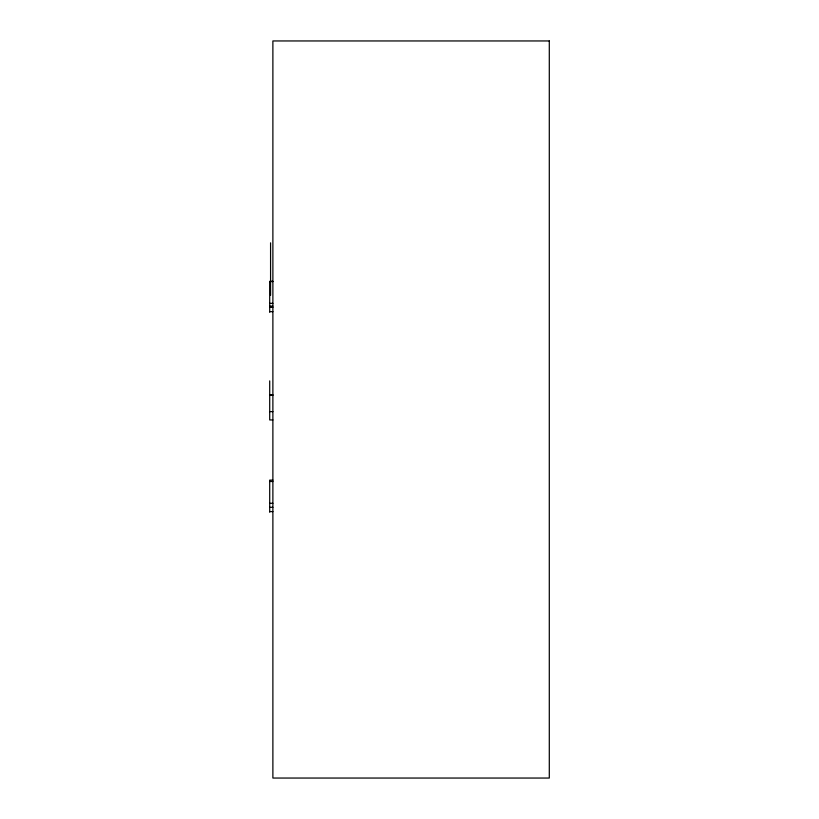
<?xml version="1.0" encoding="UTF-8"?>
<svg xmlns="http://www.w3.org/2000/svg" width="819" height="819" viewBox="0 0 819 819"><rect width="100%" height="100%" fill="white"/><g stroke="black" fill="none" stroke-linecap="round" stroke-linejoin="round"><path stroke-width="1.23" d="M272.881 281.347L269.707 281.347L269.707 312.274M269.707 281.541L272.881 281.541M269.707 303.358L272.881 303.358M269.707 306.132L272.881 306.132M269.707 307.381L272.881 307.381M269.707 311.65L272.881 311.65M269.707 394.901L272.881 394.901M269.707 395.178L272.881 395.178M269.707 411.619L272.881 411.619M272.881 419.952L269.707 419.952L269.707 380.886M272.881 480.118L269.707 480.118L269.707 512.213M269.707 481.48L272.881 481.48M269.707 503.296L272.881 503.296M269.707 507.319L272.881 507.319M269.707 511.588L272.881 511.588M270.577 242.833L270.577 295.311M549.293 40.95L272.881 40.95L272.881 778.05L549.293 778.05L549.293 40.95"/></g></svg>
